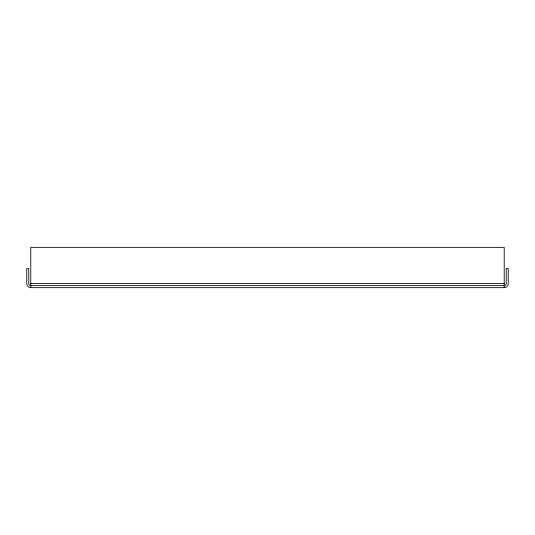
<?xml version="1.0" encoding="UTF-8"?>
<svg xmlns="http://www.w3.org/2000/svg" width="535" height="535" viewBox="0 0 535 535"><rect width="100%" height="100%" fill="white"/><g stroke="black" fill="none" stroke-linecap="round" stroke-linejoin="round"><path stroke-width="0.8" d="M30.783 283.617L504.217 283.617M30.783 287.649L504.217 287.649A4.033 4.033 0 0 0 508.25 283.617L508.25 268.51L506.237 268.51L506.237 283.617A2.013 2.013 0 0 1 504.217 285.63L30.783 285.63A2.013 2.013 0 0 1 28.763 283.617L28.763 268.51L26.75 268.51L26.75 283.617A4.033 4.033 0 0 0 30.783 287.649L30.783 247.351L504.217 247.351L504.217 287.649"/></g></svg>
